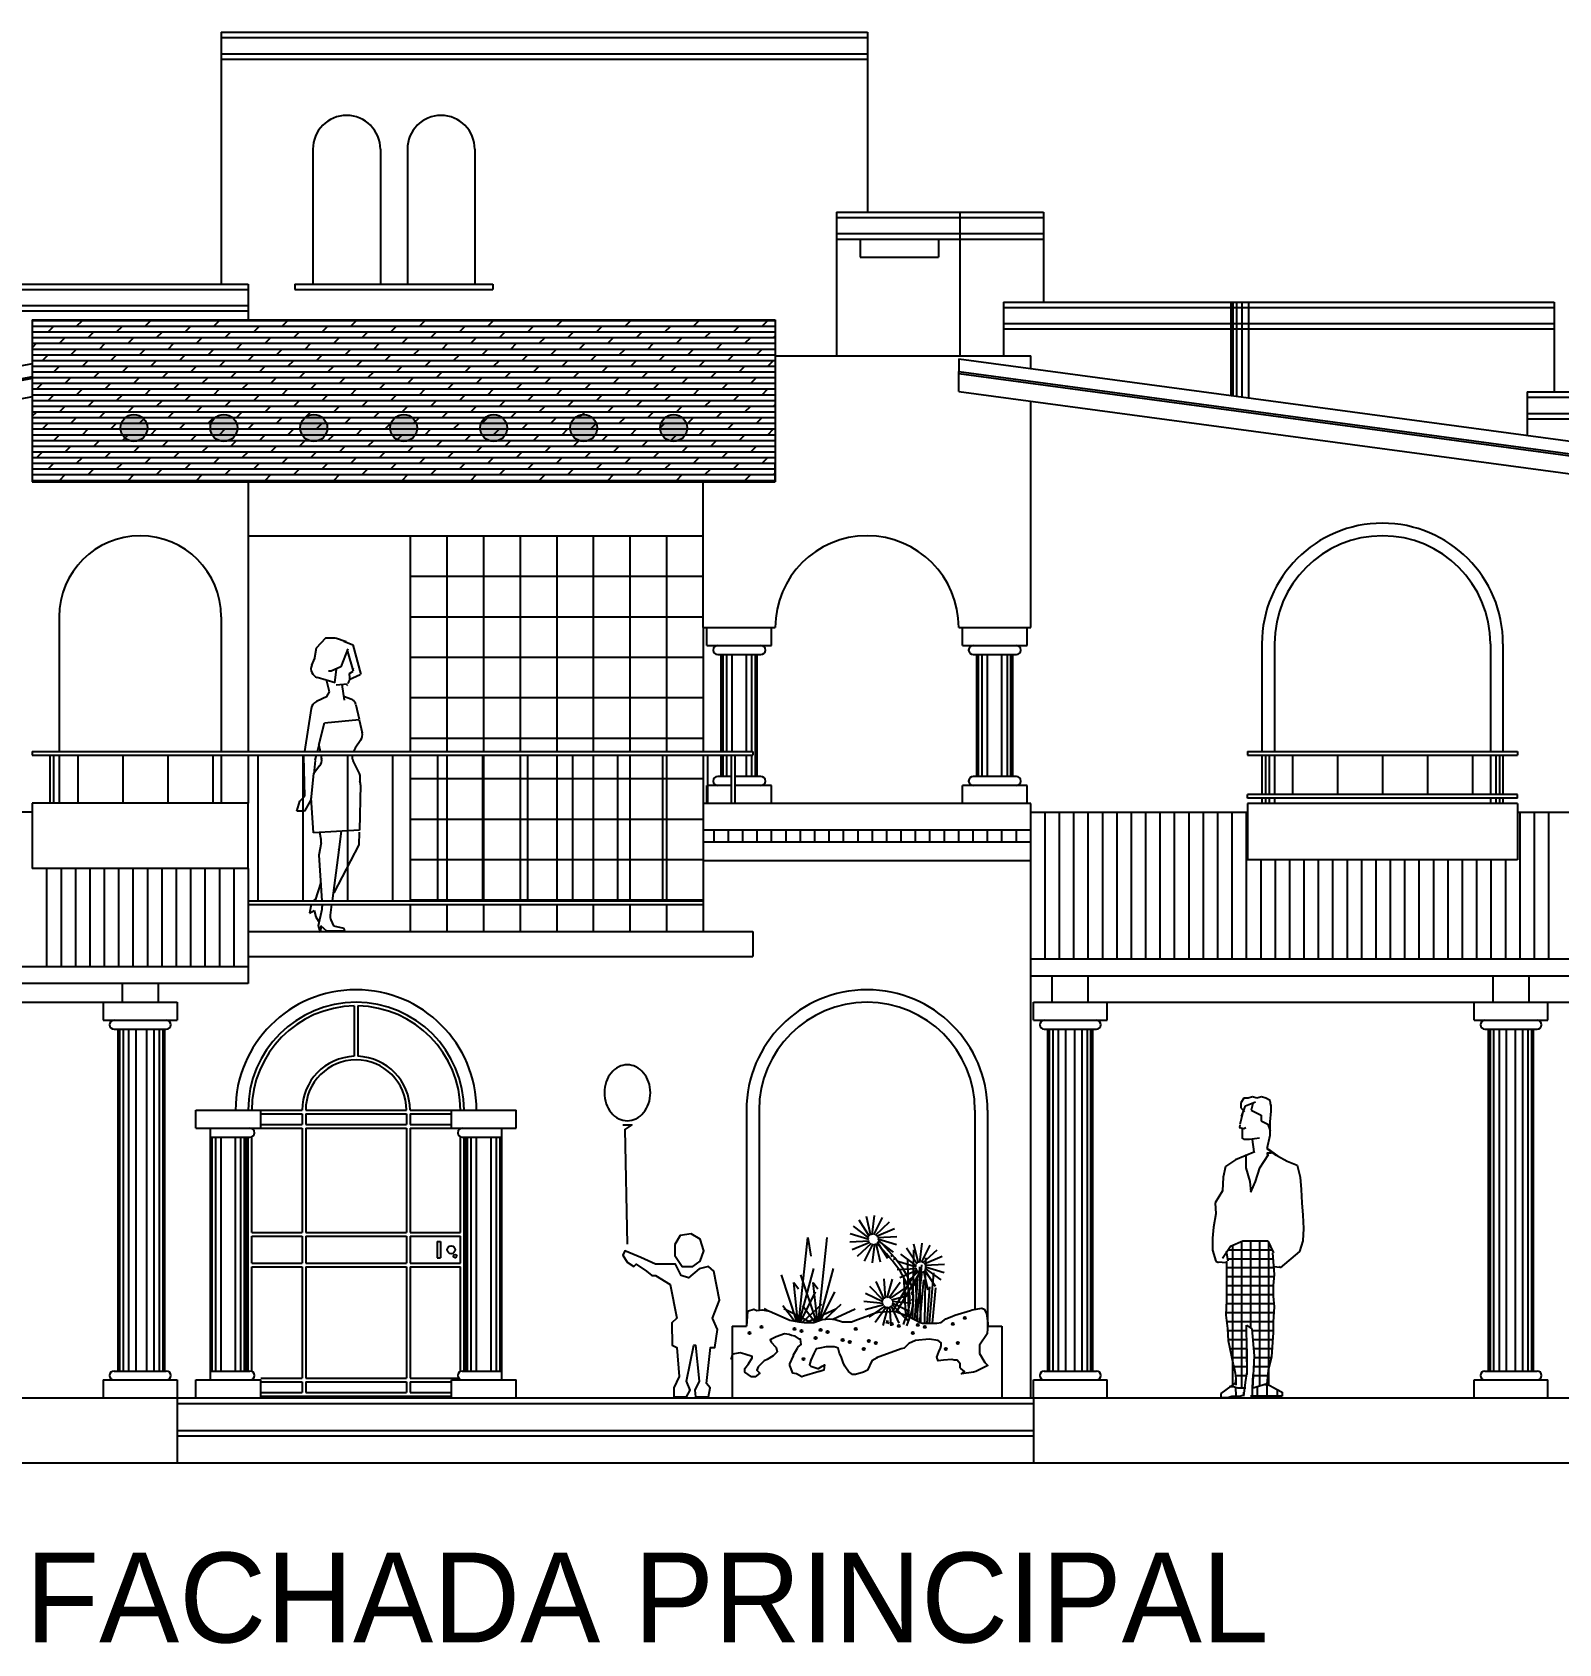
# Model space of a CAD drawing. Header units: millimetres. Extents: x 198 to 473, y 145 to 337.
# Drawn here: x 205.52 to 214.01, y 145.36 to 154.32 of the extents above; entities that cross this region are included whole.
import ezdxf

# ---------------------------------------------------------------- set-up
doc = ezdxf.new("R2010")
doc.units = ezdxf.units.MM
doc.header["$LTSCALE"] = 0.15
doc.linetypes.add('0', pattern=[0])

# ---------------------------------------------------------------- blocks, each defined once
blk = doc.blocks.new('*X1')
for p, q in [((2.35, 2.23), (2.35, 3.0475)), ((2.4, 2.5628), (2.4, 3.0495)), ((2.45, 2.2413), (2.45, 3.0495)), ((2.2739, 3), (2.5174, 3)), ((2.3, 2.2368), (2.3, 3.0253)), ((2.5, 2.247), (2.5, 3.0373)), ((2.267, 2.9), (2.5257, 2.9)), ((2.2711, 2.95), (2.522, 2.95)), ((2.267, 2.85), (2.5277, 2.85)), ((2.267, 2.8), (2.5241, 2.8)), ((2.266, 2.7), (2.5272, 2.7)), ((2.267, 2.75), (2.5241, 2.75)), ((2.2632, 2.65), (2.5269, 2.65)), ((2.2669, 2.6), (2.5242, 2.6)), ((2.2723, 2.55), (2.3755, 2.55)), ((2.4063, 2.55), (2.5241, 2.55)), ((2.2756, 2.5), (2.3762, 2.5)), ((2.2848, 2.45), (2.377, 2.45)), ((2.4104, 2.5), (2.5215, 2.5)), ((2.4145, 2.45), (2.5182, 2.45)), ((2.2948, 2.4), (2.3777, 2.4)), ((2.3049, 2.35), (2.3784, 2.35)), ((2.4151, 2.35), (2.5021, 2.35)), ((2.4173, 2.4), (2.5142, 2.4)), ((2.3142, 2.3), (2.3766, 2.3)), ((2.408, 2.25), (2.4106, 2.25)), ((2.4129, 2.3), (2.4936, 2.3)), ((2.4775, 2.25), (2.4946, 2.25))]:
    blk.add_line(p, q)

msp = doc.modelspace()

# ---------------------------------------------------------------- hatches: boundary and pattern name
h = msp.add_hatch()
h.set_pattern_fill('DOLMIT', color=252, scale=0.005, style=0)
h.set_pattern_definition([(0, (0, -4.82249), (0, 0.03175), []), (45, (0, -4.82249), (-0.063499957, 0.063499957), [0.0449013, -0.0898025])])
h.paths.add_polyline_path([(205.52488, 152.72372), (205.52488, 151.82372), (209.65488, 151.82372), (209.65488, 152.72372)])
h = msp.add_hatch(color=22)
edge = h.paths.add_edge_path()
edge.add_arc((206.08988, 152.12372), 0.075, 0, 360)
edge = h.paths.add_edge_path()
edge.add_arc((206.58988, 152.12372), 0.075, 0, 360)
edge = h.paths.add_edge_path()
edge.add_arc((207.08988, 152.12372), 0.075, 0, 360)
edge = h.paths.add_edge_path()
edge.add_arc((207.58988, 152.12372), 0.075, 0, 360)
edge = h.paths.add_edge_path()
edge.add_arc((208.08988, 152.12372), 0.075, 0, 360)
edge = h.paths.add_edge_path()
edge.add_arc((208.58988, 152.12372), 0.075, 0, 360)
edge = h.paths.add_edge_path()
edge.add_arc((209.08988, 152.12372), 0.075, 0, 360)

# ---------------------------------------------------------------- linework, layer by layer
for p, q in [((206.57488, 154.32372), (206.57488, 152.92372)), ((206.57488, 154.32372), (210.16752, 154.32372)), ((210.16752, 154.32372), (210.16752, 153.32372)), ((206.57488, 154.29372), (210.16752, 154.29372)), ((206.57488, 154.20372), (210.16752, 154.20372)), ((206.57488, 154.17372), (210.16752, 154.17372)), ((207.08488, 153.67372), (207.08488, 152.92372)), ((207.45988, 153.67372), (207.45988, 152.92372)), ((207.60988, 153.67372), (207.60988, 152.92372)), ((207.98488, 153.67372), (207.98488, 152.92372)), ((209.99552, 153.32372), (209.99552, 152.52372)), ((209.99552, 153.32372), (211.14573, 153.32372)), ((210.6799, 153.32372), (210.6799, 152.52372)), ((211.14573, 153.32372), (211.14573, 152.82372)), ((209.99552, 153.29372), (211.14573, 153.29372)), ((209.99552, 153.20372), (211.14573, 153.20372)), ((209.99552, 153.17372), (211.14573, 153.17372)), ((210.1267, 153.17372), (210.1267, 153.07372)), ((210.1267, 153.17372), (210.56233, 153.17372)), ((210.56233, 153.17372), (210.56233, 153.07372)), ((210.1267, 153.07372), (210.56233, 153.07372)), ((202.07488, 152.92372), (206.72488, 152.92372)), ((202.07488, 152.89372), (206.72488, 152.89372)), ((206.72488, 152.92372), (206.72488, 152.72372)), ((206.98488, 152.92372), (208.08488, 152.92372)), ((206.98488, 152.92372), (206.98488, 152.89372)), ((206.98488, 152.89372), (208.08488, 152.89372)), ((208.08488, 152.92372), (208.08488, 152.89372)), ((202.07488, 152.80372), (206.72488, 152.80372)), ((210.92318, 152.82372), (210.92318, 152.52372)), ((210.92318, 152.82372), (213.98488, 152.82372)), ((210.92318, 152.79372), (213.98488, 152.79372)), ((212.18798, 152.82372), (212.18798, 152.30359)), ((212.19798, 152.82372), (212.19798, 152.30224)), ((212.21798, 152.82372), (212.21798, 152.29955)), ((212.24798, 152.82372), (212.24798, 152.29552)), ((212.28481, 152.82372), (212.28481, 152.29056)), ((213.98488, 152.82372), (213.98488, 152.32372)), ((202.07488, 152.77372), (206.72488, 152.77372)), ((205.52488, 152.72372), (209.65488, 152.72372)), ((205.52488, 152.72372), (205.52488, 151.82372)), ((209.65488, 152.72372), (209.65488, 151.82372)), ((210.92318, 152.70372), (213.98488, 152.70372)), ((210.92318, 152.67372), (213.98488, 152.67372)), ((209.65488, 152.52372), (211.07488, 152.52372)), ((211.07488, 152.45333), (211.07488, 152.52372)), ((210.67488, 152.32552), (210.67488, 152.43651)), ((210.67488, 152.42642), (215.94822, 151.71701)), ((205.52488, 152.39792), (202.05595, 151.72921)), ((205.52488, 152.29608), (202.07488, 151.63102)), ((210.67488, 152.32552), (215.93488, 151.6179)), ((211.07488, 151.01372), (211.07488, 152.27171)), ((213.83488, 152.32372), (213.83488, 152.08203)), ((213.83488, 152.32372), (215.93488, 152.32372)), ((213.83488, 152.29372), (215.93488, 152.29372)), ((213.83488, 152.20372), (215.93488, 152.20372)), ((213.83488, 152.17372), (215.93488, 152.17372)), ((209.65488, 151.82372), (209.65488, 151.92372)), ((205.52488, 151.82372), (209.65488, 151.82372)), ((206.72488, 151.82372), (206.72488, 150.32372)), ((209.25488, 151.01372), (209.25488, 151.82372)), ((206.72488, 151.52372), (209.25488, 151.52372)), ((207.62488, 151.52372), (207.62488, 150.32372)), ((207.82863, 151.52372), (207.82863, 150.32372)), ((208.03238, 151.52372), (208.03238, 150.32372)), ((208.23613, 151.52372), (208.23613, 150.32372)), ((208.43988, 151.52372), (208.43988, 150.32372)), ((208.64363, 151.52372), (208.64363, 150.32372)), ((208.84738, 151.52372), (208.84738, 150.32372)), ((209.05113, 151.52372), (209.05113, 150.32372)), ((207.62488, 151.29872), (209.25488, 151.29872)), ((205.67488, 151.07372), (205.67488, 150.32372)), ((206.57488, 151.07372), (206.57488, 150.32372)), ((207.62488, 151.07372), (209.25488, 151.07372)), ((209.25488, 151.01372), (209.65488, 151.01372)), ((209.25488, 151.01372), (209.25488, 150.32372)), ((210.67488, 151.01372), (211.07488, 151.01372)), ((207.62488, 150.84872), (209.25488, 150.84872)), ((207.62488, 150.62372), (209.25488, 150.62372)), ((207.62488, 150.39872), (209.25488, 150.39872)), ((205.52488, 150.32372), (205.52488, 150.30372)), ((205.52488, 150.32372), (209.52988, 150.32372)), ((205.52488, 150.30372), (209.52988, 150.30372)), ((205.62488, 150.03714), (205.62488, 150.30372)), ((205.64488, 150.03714), (205.64488, 150.30372)), ((205.67488, 150.30372), (205.67488, 150.03714)), ((205.77988, 150.03714), (205.77988, 150.30372)), ((206.02988, 150.03714), (206.02988, 150.30372)), ((206.27988, 150.03714), (206.27988, 150.30372)), ((206.52988, 150.03714), (206.52988, 150.30372)), ((206.57488, 150.30372), (206.57488, 150.03714)), ((206.72488, 150.30372), (206.72488, 150.03714)), ((206.77988, 149.49372), (206.77988, 150.30372)), ((207.02988, 149.49372), (207.02988, 150.30372)), ((207.27988, 149.49372), (207.27988, 150.30372)), ((207.52988, 149.49372), (207.52988, 150.30372)), ((207.62488, 150.30372), (207.62488, 149.49372)), ((207.77988, 149.49372), (207.77988, 150.30372)), ((207.82863, 150.30372), (207.82863, 149.49372)), ((208.02988, 149.49372), (208.02988, 150.30372)), ((208.03238, 150.30372), (208.03238, 149.49372)), ((208.23613, 150.30372), (208.23613, 149.49372)), ((208.27988, 149.49372), (208.27988, 150.30372)), ((208.43988, 150.30372), (208.43988, 149.49372)), ((208.52988, 149.49372), (208.52988, 150.30372)), ((208.64363, 150.30372), (208.64363, 149.49372)), ((208.77988, 149.49372), (208.77988, 150.30372)), ((208.84738, 150.30372), (208.84738, 149.49372)), ((209.02988, 149.49372), (209.02988, 150.30372)), ((209.05113, 150.30372), (209.05113, 149.49372)), ((209.25488, 150.30372), (209.25488, 150.03496)), ((209.27988, 150.03496), (209.27988, 150.30372)), ((209.40988, 150.30372), (209.40988, 150.03496)), ((209.42988, 150.30372), (209.42988, 150.03496)), ((209.52988, 150.32372), (209.52988, 150.30372)), ((212.27988, 150.32372), (212.27988, 150.30372)), ((212.27988, 150.32372), (213.77988, 150.32372)), ((212.27988, 150.30372), (213.77988, 150.30372)), ((212.37988, 150.30372), (212.37988, 150.08496)), ((212.39988, 150.30372), (212.39988, 150.08496)), ((212.52988, 150.30372), (212.52988, 150.08496)), ((212.77988, 150.30372), (212.77988, 150.08496)), ((213.02988, 150.30372), (213.02988, 150.08496)), ((213.27988, 150.30372), (213.27988, 150.08496)), ((213.52988, 150.30372), (213.52988, 150.08496)), ((213.65988, 150.30372), (213.65988, 150.08496)), ((213.67988, 150.30372), (213.67988, 150.08496)), ((213.77988, 150.32372), (213.77988, 150.30372)), ((207.62488, 150.17372), (209.25488, 150.17372)), ((205.52488, 150.03714), (205.52488, 149.67341)), ((206.72488, 150.03714), (205.52488, 150.03714)), ((206.72488, 149.67341), (206.72488, 150.03714)), ((211.07488, 150.03496), (209.25488, 150.03496)), ((209.25488, 150.03496), (209.25488, 149.8866)), ((211.07488, 149.8866), (211.07488, 150.03496)), ((213.77988, 150.08496), (212.27988, 150.08496)), ((212.27988, 150.06496), (212.27988, 150.08496)), ((213.77988, 150.06496), (212.27988, 150.06496)), ((212.27988, 150.03496), (212.27988, 149.72266)), ((213.77988, 150.03496), (212.27988, 150.03496)), ((212.37988, 150.06496), (212.37988, 150.03496)), ((212.39988, 150.06496), (212.39988, 150.03496)), ((213.65988, 150.06496), (213.65988, 150.03496)), ((213.67988, 150.06496), (213.67988, 150.03496)), ((213.77988, 150.06496), (213.77988, 150.08496)), ((213.77988, 150.03496), (213.77988, 149.72266)), ((207.62488, 149.94872), (209.25488, 149.94872)), ((207.62488, 149.72372), (209.25488, 149.72372)), ((209.25488, 149.71579), (209.25488, 149.32372)), ((206.72488, 149.49372), (209.25488, 149.49372)), ((206.72488, 149.47372), (209.25488, 149.47372)), ((207.62488, 149.49872), (209.25488, 149.49872)), ((207.62488, 149.47372), (207.62488, 149.32372)), ((207.82863, 149.47372), (207.82863, 149.32372)), ((208.03238, 149.47372), (208.03238, 149.32372)), ((208.23613, 149.47372), (208.23613, 149.32372)), ((208.43988, 149.47372), (208.43988, 149.32372)), ((208.64363, 149.47372), (208.64363, 149.32372)), ((208.84738, 149.47372), (208.84738, 149.32372)), ((209.05113, 149.47372), (209.05113, 149.32372)), ((206.72488, 149.32372), (209.52988, 149.32372)), ((209.52988, 149.32372), (209.52988, 149.18372)), ((211.07488, 146.72972), (211.07488, 149.32372)), ((206.72488, 149.18372), (209.52988, 149.18372)), ((207.31488, 148.90964), (207.31488, 148.62956)), ((207.33488, 148.90964), (207.33488, 148.62956)), ((206.43488, 148.32972), (206.79488, 148.32972)), ((206.43488, 148.22972), (206.43488, 148.32972)), ((206.72488, 148.32972), (207.02488, 148.32972)), ((206.79488, 148.22972), (206.79488, 148.32972)), ((206.79488, 148.30972), (207.02488, 148.30972)), ((207.02488, 148.30972), (207.02488, 148.24972)), ((207.04488, 148.32972), (207.60488, 148.32972)), ((207.04488, 148.30972), (207.04488, 148.24972)), ((207.04488, 148.30972), (207.60488, 148.30972)), ((207.60488, 148.30972), (207.60488, 148.24972)), ((207.62488, 148.32972), (207.92488, 148.32972)), ((207.62488, 148.30972), (207.62488, 148.24972)), ((207.62488, 148.30972), (207.85488, 148.30972)), ((207.85488, 148.32972), (208.21488, 148.32972)), ((207.85488, 148.22972), (207.85488, 148.32972)), ((208.21488, 148.22972), (208.21488, 148.32972)), ((206.43488, 148.22972), (206.79488, 148.22972)), ((206.51488, 146.82972), (206.51488, 148.22972)), ((206.79488, 148.24972), (207.02488, 148.24972)), ((206.79488, 148.22972), (207.02488, 148.22972)), ((207.02488, 148.22972), (207.02488, 147.64972)), ((207.04488, 148.24972), (207.60488, 148.24972)), ((207.04488, 148.22972), (207.04488, 147.64972)), ((207.04488, 148.22972), (207.60488, 148.22972)), ((207.60488, 148.22972), (207.60488, 147.64972)), ((207.62488, 148.24972), (207.85488, 148.24972)), ((207.62488, 148.22972), (207.62488, 147.64972)), ((207.62488, 148.22972), (207.85488, 148.22972)), ((207.85488, 148.22972), (208.21488, 148.22972)), ((208.13488, 146.82972), (208.13488, 148.22972)), ((206.51488, 148.17972), (206.73488, 148.17972)), ((206.52488, 146.87972), (206.52488, 148.17972)), ((206.54488, 146.87972), (206.54488, 148.17972)), ((206.57488, 146.87972), (206.57488, 148.17972)), ((206.65488, 146.87972), (206.65488, 148.17972)), ((206.68488, 146.87972), (206.68488, 148.17972)), ((206.70488, 146.87972), (206.70488, 148.17972)), ((206.71488, 146.87972), (206.71488, 148.17972)), ((206.72488, 146.87972), (206.72488, 148.17972)), ((206.74488, 147.64972), (206.74488, 148.18181)), ((207.90488, 147.64972), (207.90488, 148.18181)), ((207.91488, 148.17972), (208.13488, 148.17972)), ((207.92488, 146.87972), (207.92488, 148.17972)), ((207.93488, 146.87972), (207.93488, 148.17972)), ((207.94488, 146.87972), (207.94488, 148.17972)), ((207.96488, 146.87972), (207.96488, 148.17972)), ((207.99488, 146.87972), (207.99488, 148.17972)), ((208.07488, 146.87972), (208.07488, 148.17972)), ((208.10488, 146.87972), (208.10488, 148.17972)), ((208.12488, 146.87972), (208.12488, 148.17972)), ((206.74488, 147.64972), (207.02488, 147.64972)), ((206.74488, 147.62972), (207.02488, 147.62972)), ((206.74488, 147.47972), (206.74488, 147.62972)), ((207.02488, 147.62972), (207.02488, 147.47972)), ((207.04488, 147.64972), (207.60488, 147.64972)), ((207.04488, 147.62972), (207.04488, 147.47972)), ((207.04488, 147.62972), (207.60488, 147.62972)), ((207.60488, 147.62972), (207.60488, 147.47972)), ((207.62488, 147.64972), (207.90488, 147.64972)), ((207.62488, 147.62972), (207.90488, 147.62972)), ((207.62488, 147.62972), (207.62488, 147.47972)), ((207.77488, 147.59972), (207.77488, 147.50972)), ((207.77488, 147.59972), (207.79488, 147.59972)), ((207.79488, 147.59972), (207.79488, 147.50972)), ((207.90488, 147.47972), (207.90488, 147.62972)), ((207.77488, 147.50972), (207.79488, 147.50972)), ((206.74488, 147.47972), (207.02488, 147.47972)), ((206.74488, 146.87763), (206.74488, 147.45972)), ((206.74488, 147.45972), (207.02488, 147.45972)), ((207.02488, 147.45972), (207.02488, 146.83972)), ((207.04488, 147.47972), (207.60488, 147.47972)), ((207.04488, 147.45972), (207.60488, 147.45972)), ((207.04488, 147.45972), (207.04488, 146.83972)), ((207.60488, 147.45972), (207.60488, 146.83972)), ((207.62488, 147.47972), (207.90488, 147.47972)), ((207.62488, 147.45972), (207.62488, 146.83972)), ((207.62488, 147.45972), (207.90488, 147.45972)), ((207.90488, 146.87763), (207.90488, 147.45972)), ((209.41488, 147.12972), (209.49488, 147.12972)), ((209.41488, 147.12972), (209.41488, 146.72972)), ((210.83568, 147.12972), (210.91488, 147.12972)), ((210.91488, 147.12972), (210.91488, 146.72972)), ((206.51488, 146.87972), (206.73488, 146.87972)), ((207.91488, 146.87972), (208.13488, 146.87972)), ((206.43488, 146.82972), (206.79488, 146.82972)), ((206.43488, 146.72972), (206.43488, 146.82972)), ((206.79488, 146.83972), (207.02488, 146.83972)), ((206.79488, 146.72972), (206.79488, 146.82972)), ((206.79488, 146.81972), (207.02488, 146.81972)), ((207.02488, 146.81972), (207.02488, 146.75972)), ((207.04488, 146.83972), (207.60488, 146.83972)), ((207.04488, 146.81972), (207.04488, 146.75972)), ((207.04488, 146.81972), (207.60488, 146.81972)), ((207.60488, 146.81972), (207.60488, 146.75972)), ((207.62488, 146.83972), (207.89488, 146.83972)), ((207.62488, 146.81972), (207.62488, 146.75972)), ((207.62488, 146.81972), (207.85488, 146.81972)), ((207.85488, 146.82972), (208.21488, 146.82972)), ((207.85488, 146.72972), (207.85488, 146.82972)), ((208.21488, 146.72972), (208.21488, 146.82972)), ((201.41988, 146.72972), (216.58988, 146.72972)), ((206.32988, 146.72972), (206.32988, 146.36972)), ((206.32988, 146.69972), (211.08988, 146.69972)), ((206.79488, 146.75972), (207.02488, 146.75972)), ((206.79488, 146.73972), (207.85488, 146.73972)), ((207.04488, 146.75972), (207.60488, 146.75972)), ((207.62488, 146.75972), (207.85488, 146.75972)), ((211.08988, 146.72972), (211.08988, 146.36972)), ((206.32988, 146.54972), (211.08988, 146.54972)), ((206.32988, 146.51972), (211.08988, 146.51972)), ((198.30173, 146.36972), (219.23098, 146.36972))]:
    msp.add_line(p, q)
at = {"color": 22}
for p, q in [((205.52488, 152.47939), (201.99171, 151.7983)), ((210.67488, 152.50715), (216.00844, 151.78963)), ((210.67488, 152.50715), (210.67488, 152.43651)), ((210.67488, 152.43651), (215.9991, 151.72025)), ((205.52488, 152.4081), (202.00496, 151.72957)), ((205.52488, 149.98714), (204.94988, 149.98714)), ((212.27988, 149.98496), (211.07488, 149.98496)), ((211.15488, 149.16983), (211.15488, 149.98496)), ((211.23488, 149.16983), (211.23488, 149.98496)), ((211.31488, 149.16983), (211.31488, 149.98496)), ((211.39488, 149.16983), (211.39488, 149.98496)), ((211.47488, 149.16983), (211.47488, 149.98496)), ((211.55488, 149.16983), (211.55488, 149.98496)), ((211.63488, 149.16983), (211.63488, 149.98496)), ((211.71488, 149.16983), (211.71488, 149.98496)), ((211.79488, 149.16983), (211.79488, 149.98496)), ((211.87488, 149.16983), (211.87488, 149.98496)), ((211.95488, 149.16983), (211.95488, 149.98496)), ((212.03488, 149.16983), (212.03488, 149.98496)), ((212.11488, 149.16983), (212.11488, 149.98496)), ((212.19488, 149.16983), (212.19488, 149.98496)), ((212.27488, 149.16983), (212.27488, 149.98496)), ((215.13488, 149.98496), (213.77988, 149.98496)), ((213.79488, 149.16983), (213.79488, 149.98496)), ((213.87488, 149.16983), (213.87488, 149.98496)), ((213.95488, 149.16983), (213.95488, 149.98496)), ((211.07488, 149.8866), (209.25488, 149.8866)), ((209.25488, 149.8866), (209.25488, 149.71579)), ((209.31488, 149.82103), (209.31488, 149.8866)), ((209.39488, 149.82103), (209.39488, 149.8866)), ((209.47488, 149.82103), (209.47488, 149.8866)), ((209.55488, 149.82103), (209.55488, 149.8866)), ((209.63488, 149.82103), (209.63488, 149.8866)), ((209.71488, 149.82103), (209.71488, 149.8866)), ((209.79488, 149.82103), (209.79488, 149.8866)), ((209.87488, 149.82103), (209.87488, 149.8866)), ((209.95488, 149.82103), (209.95488, 149.8866)), ((210.03488, 149.82103), (210.03488, 149.8866)), ((210.11488, 149.82103), (210.11488, 149.8866)), ((210.19488, 149.82103), (210.19488, 149.8866)), ((210.27488, 149.82103), (210.27488, 149.8866)), ((210.35488, 149.82103), (210.35488, 149.8866)), ((210.43488, 149.82103), (210.43488, 149.8866)), ((210.51488, 149.82103), (210.51488, 149.8866)), ((210.59488, 149.82103), (210.59488, 149.8866)), ((210.67488, 149.82103), (210.67488, 149.8866)), ((210.75488, 149.82103), (210.75488, 149.8866)), ((210.83488, 149.82103), (210.83488, 149.8866)), ((210.91488, 149.82103), (210.91488, 149.8866)), ((210.99488, 149.82103), (210.99488, 149.8866)), ((211.07488, 149.0748), (211.07488, 149.8866)), ((211.07488, 149.82103), (209.25488, 149.82103)), ((206.72488, 149.67341), (205.52488, 149.67341)), ((205.60488, 149.67341), (205.60488, 149.12772)), ((205.68488, 149.67341), (205.68488, 149.12772)), ((205.76488, 149.67341), (205.76488, 149.12772)), ((205.84488, 149.67341), (205.84488, 149.12772)), ((205.92488, 149.67341), (205.92488, 149.12772)), ((206.00488, 149.67341), (206.00488, 149.12772)), ((206.08488, 149.67341), (206.08488, 149.12772)), ((206.16488, 149.67341), (206.16488, 149.12772)), ((206.24488, 149.67341), (206.24488, 149.12772)), ((206.32488, 149.67341), (206.32488, 149.12772)), ((206.40488, 149.67341), (206.40488, 149.12772)), ((206.48488, 149.67341), (206.48488, 149.12772)), ((206.56488, 149.67341), (206.56488, 149.12772)), ((206.64488, 149.67341), (206.64488, 149.12772)), ((206.72488, 149.67341), (206.72488, 149.03462)), ((211.07488, 149.71579), (209.25488, 149.71579)), ((213.77988, 149.72266), (212.27988, 149.72266)), ((212.35488, 149.16983), (212.35488, 149.72266)), ((212.43488, 149.16983), (212.43488, 149.72266)), ((212.51488, 149.16983), (212.51488, 149.72266)), ((212.59488, 149.16983), (212.59488, 149.72266)), ((212.67488, 149.16983), (212.67488, 149.72266)), ((212.75488, 149.16983), (212.75488, 149.72266)), ((212.83488, 149.16983), (212.83488, 149.72266)), ((212.91488, 149.16983), (212.91488, 149.72266)), ((212.99488, 149.16983), (212.99488, 149.72266)), ((213.07488, 149.16983), (213.07488, 149.72266)), ((213.15488, 149.16983), (213.15488, 149.72266)), ((213.23488, 149.16983), (213.23488, 149.72266)), ((213.31488, 149.16983), (213.31488, 149.72266)), ((213.39488, 149.16983), (213.39488, 149.72266)), ((213.47488, 149.16983), (213.47488, 149.72266)), ((213.55488, 149.16983), (213.55488, 149.72266)), ((213.63488, 149.16983), (213.63488, 149.72266)), ((213.71488, 149.16983), (213.71488, 149.72266)), ((206.72488, 149.12772), (201.19988, 149.12772)), ((216.80988, 149.16983), (211.07488, 149.16983)), ((206.72488, 149.03462), (201.22898, 149.03462)), ((206.02488, 149.03462), (206.02488, 148.92972)), ((206.22488, 149.03462), (206.22488, 148.92972)), ((216.77276, 149.0748), (211.07488, 149.0748)), ((211.19488, 148.92972), (211.19488, 149.0748)), ((211.39488, 148.92972), (211.39488, 149.0748)), ((213.64488, 148.92972), (213.64488, 149.0748)), ((213.84488, 148.92972), (213.84488, 149.0748)), ((204.17988, 148.92972), (205.91988, 148.92972)), ((211.49988, 148.92972), (213.53988, 148.92972)), ((213.94988, 148.92972), (215.97988, 148.92972))]:
    msp.add_line(p, q, dxfattribs=at)
at = {"color": 251}
for p, q in [((209.27488, 150.91372), (209.27488, 151.01372)), ((209.63488, 150.91372), (209.63488, 151.01372)), ((210.69488, 150.91372), (210.69488, 151.01372)), ((211.05488, 150.91372), (211.05488, 151.01372)), ((209.27488, 150.91372), (209.63488, 150.91372)), ((210.69488, 150.91372), (211.05488, 150.91372)), ((209.33488, 150.86372), (209.57488, 150.86372)), ((209.35488, 150.32372), (209.35488, 150.86372)), ((209.36488, 150.32372), (209.36488, 150.86372)), ((209.38488, 150.32372), (209.38488, 150.86372)), ((209.41488, 150.32372), (209.41488, 150.86372)), ((209.49488, 150.32372), (209.49488, 150.86372)), ((209.52488, 150.32372), (209.52488, 150.86372)), ((209.54488, 150.18496), (209.54488, 150.86372)), ((209.55488, 150.18496), (209.55488, 150.86372)), ((210.75488, 150.86372), (210.99488, 150.86372)), ((210.77488, 150.18496), (210.77488, 150.86372)), ((210.78488, 150.18496), (210.78488, 150.86372)), ((210.80488, 150.18496), (210.80488, 150.86372)), ((210.83488, 150.18496), (210.83488, 150.86372)), ((210.91488, 150.18496), (210.91488, 150.86372)), ((210.94488, 150.18496), (210.94488, 150.86372)), ((210.96488, 150.18496), (210.96488, 150.86372)), ((210.97488, 150.18496), (210.97488, 150.86372)), ((209.35488, 150.18496), (209.35488, 150.30372)), ((209.36488, 150.18496), (209.36488, 150.30372)), ((209.38488, 150.18496), (209.38488, 150.30372)), ((209.49488, 150.18496), (209.49488, 150.30372)), ((209.52488, 150.18496), (209.52488, 150.30372)), ((209.40988, 150.18496), (209.33488, 150.18496)), ((209.57488, 150.18496), (209.42988, 150.18496)), ((210.99488, 150.18496), (210.75488, 150.18496)), ((209.27488, 150.03496), (209.27488, 150.13496)), ((209.40988, 150.13496), (209.27488, 150.13496)), ((209.63488, 150.13496), (209.42988, 150.13496)), ((209.63488, 150.03496), (209.63488, 150.13496)), ((211.05488, 150.13496), (210.69488, 150.13496)), ((210.69488, 150.03496), (210.69488, 150.13496)), ((211.05488, 150.03496), (211.05488, 150.13496)), ((205.91988, 148.92972), (205.91988, 148.82972)), ((205.91988, 148.92972), (206.32988, 148.92972)), ((206.32988, 148.92972), (206.32988, 148.82972)), ((211.08988, 148.92972), (211.49988, 148.92972)), ((211.08988, 148.82972), (211.08988, 148.92972)), ((211.49988, 148.82972), (211.49988, 148.92972)), ((213.53988, 148.92972), (213.94988, 148.92972)), ((213.53988, 148.82972), (213.53988, 148.92972)), ((213.94988, 148.82972), (213.94988, 148.92972)), ((205.91988, 148.82972), (206.32988, 148.82972)), ((205.97988, 148.77972), (206.26988, 148.77972)), ((205.99988, 148.77972), (205.99988, 146.87972)), ((206.00988, 148.77972), (206.00988, 146.87972)), ((206.02988, 148.77972), (206.02988, 146.87972)), ((206.05988, 148.77972), (206.05988, 146.87972)), ((206.09988, 148.77972), (206.09988, 146.87972)), ((206.15988, 148.77972), (206.15988, 146.87972)), ((206.19988, 148.77972), (206.19988, 146.87972)), ((206.22988, 148.77972), (206.22988, 146.87972)), ((206.24988, 148.77972), (206.24988, 146.87972)), ((206.25988, 148.77972), (206.25988, 146.87972)), ((211.08988, 148.82972), (211.49988, 148.82972)), ((211.14988, 148.77972), (211.43988, 148.77972)), ((211.16988, 146.87972), (211.16988, 148.77972)), ((211.17988, 146.87972), (211.17988, 148.77972)), ((211.19988, 146.87972), (211.19988, 148.77972)), ((211.22988, 146.87972), (211.22988, 148.77972)), ((211.26988, 146.87972), (211.26988, 148.77972)), ((211.31988, 146.87972), (211.31988, 148.77972)), ((211.35988, 146.87972), (211.35988, 148.77972)), ((211.38988, 146.87972), (211.38988, 148.77972)), ((211.40988, 146.87972), (211.40988, 148.77972)), ((211.41988, 146.87972), (211.41988, 148.77972)), ((213.53988, 148.82972), (213.94988, 148.82972)), ((213.59988, 148.77972), (213.88988, 148.77972)), ((213.61988, 146.87972), (213.61988, 148.77972)), ((213.62988, 146.87972), (213.62988, 148.77972)), ((213.64988, 146.87972), (213.64988, 148.77972)), ((213.67988, 146.87972), (213.67988, 148.77972)), ((213.71988, 146.87972), (213.71988, 148.77972)), ((213.76988, 146.87972), (213.76988, 148.77972)), ((213.80988, 146.87972), (213.80988, 148.77972)), ((213.83988, 146.87972), (213.83988, 148.77972)), ((213.85988, 146.87972), (213.85988, 148.77972)), ((213.86988, 146.87972), (213.86988, 148.77972)), ((205.97988, 146.87972), (206.26988, 146.87972)), ((211.14988, 146.87972), (211.43988, 146.87972)), ((213.59988, 146.87972), (213.88988, 146.87972)), ((205.91988, 146.82972), (206.32988, 146.82972)), ((205.91988, 146.82972), (205.91988, 146.72972)), ((206.32988, 146.82972), (206.32988, 146.72972)), ((211.08988, 146.82972), (211.49988, 146.82972)), ((211.08988, 146.72972), (211.08988, 146.82972)), ((211.49988, 146.72972), (211.49988, 146.82972)), ((213.53988, 146.72972), (213.53988, 146.82972)), ((213.53988, 146.82972), (213.94988, 146.82972)), ((213.94988, 146.72972), (213.94988, 146.82972))]:
    msp.add_line(p, q, dxfattribs=at)
at = {"color": 0, "linetype": 'ByBlock'}
for p, q in [((207.10238, 150.89937), (207.09259, 150.83421)), ((207.1555, 150.95457), (207.10238, 150.89937)), ((207.20943, 150.95499), (207.1556, 150.95499)), ((207.26909, 150.93334), (207.21073, 150.95457)), ((207.25749, 150.93798), (207.30758, 150.91836)), ((207.30758, 150.91836), (207.35087, 150.75256)), ((207.07819, 150.80389), (207.09522, 150.84303)), ((207.27899, 150.8953), (207.24029, 150.79449)), ((207.27782, 150.8813), (207.30893, 150.77092)), ((207.20781, 150.70582), (207.10931, 150.73615)), ((207.1767, 150.65681), (207.15978, 150.72332)), ((207.1859, 150.77042), (207.17122, 150.77042)), ((207.23973, 150.79486), (207.1859, 150.77042)), ((207.21477, 150.7817), (207.20548, 150.70654)), ((207.34852, 150.75021), (207.28735, 150.72239)), ((207.28813, 150.75739), (207.30796, 150.77092)), ((207.29027, 150.73335), (207.28813, 150.75739)), ((207.30826, 150.78687), (207.30826, 150.78594)), ((207.16386, 150.63013), (207.10418, 150.60151)), ((207.16212, 150.62951), (207.1767, 150.65681)), ((207.21365, 150.69485), (207.27646, 150.69975)), ((207.24573, 150.69742), (207.25896, 150.60921)), ((207.30193, 150.61411), (207.25429, 150.62951)), ((207.27451, 150.68878), (207.27779, 150.69305)), ((207.07546, 150.56383), (207.0373, 150.32372)), ((207.32393, 150.58324), (207.3415, 150.50505)), ((207.11839, 150.35888), (207.14898, 150.48327)), ((207.34259, 150.50022), (207.14862, 150.48184)), ((207.34245, 150.50083), (207.3587, 150.42852)), ((207.11867, 150.36005), (207.12573, 150.32372)), ((207.351, 150.38881), (207.31939, 150.34277)), ((207.04049, 150.07604), (207.03405, 150.29774)), ((207.09748, 150.27507), (207.08925, 150.20034)), ((207.09806, 150.27625), (207.10482, 150.30372)), ((207.10974, 150.32372), (207.11698, 150.35315)), ((207.12962, 150.30372), (207.13345, 150.28402)), ((207.34199, 150.20647), (207.30844, 150.27235)), ((207.31939, 150.34277), (207.31099, 150.32372)), ((207.08901, 150.2015), (207.07339, 150.0563)), ((207.12392, 150.24579), (207.0888, 150.19952)), ((207.34813, 150.15617), (207.34743, 150.18499)), ((207.34999, 150.13863), (207.34311, 149.88744)), ((206.99604, 149.99168), (207.01249, 150.04784)), ((207.01249, 150.04784), (207.04049, 150.07604)), ((207.07339, 150.0563), (207.03814, 149.99168)), ((207.08788, 149.87277), (207.07574, 150.06593)), ((207.03814, 149.99168), (206.99604, 149.99168)), ((207.3446, 149.88758), (207.08788, 149.87277)), ((207.12066, 149.87561), (207.12982, 149.83746)), ((207.24116, 149.8819), (207.22933, 149.77912)), ((207.3428, 149.87628), (207.34088, 149.80627)), ((207.13048, 149.81733), (207.1185, 149.74754)), ((207.1185, 149.74754), (207.13462, 149.49372)), ((207.22922, 149.77827), (207.19153, 149.49372)), ((207.34088, 149.80627), (207.20048, 149.53933)), ((207.12808, 149.59676), (207.09748, 149.49727)), ((207.07495, 149.47372), (207.06586, 149.42518)), ((207.09561, 149.50055), (207.08956, 149.49372)), ((207.13589, 149.47372), (207.13661, 149.46247)), ((207.18888, 149.47372), (207.18102, 149.4144)), ((207.06586, 149.42518), (207.09231, 149.43988)), ((207.09231, 149.43988), (207.10106, 149.40535)), ((207.10106, 149.40535), (207.11545, 149.38154)), ((207.11545, 149.35774), (207.13553, 149.4485)), ((207.18479, 149.38777), (207.19906, 149.35518)), ((207.1275, 149.31831), (207.11545, 149.35774)), ((207.12964, 149.35518), (207.1275, 149.31831)), ((207.1627, 149.32601), (207.12964, 149.35518)), ((207.25974, 149.32601), (207.1627, 149.32601)), ((207.19906, 149.35518), (207.2574, 149.34187)), ((207.2574, 149.34187), (207.25974, 149.32601)), ((212.25886, 148.39756), (212.2425, 148.37033)), ((212.2834, 148.39756), (212.25886, 148.39756)), ((212.30793, 148.40436), (212.2834, 148.39756)), ((212.33247, 148.39756), (212.30793, 148.40436)), ((212.357, 148.40436), (212.33247, 148.39756)), ((212.38154, 148.39756), (212.357, 148.40436)), ((212.40607, 148.38394), (212.38154, 148.39756)), ((212.25121, 148.30952), (212.23768, 148.24946)), ((212.2425, 148.37033), (212.2425, 148.3431)), ((212.2425, 148.3431), (212.26295, 148.32268)), ((212.2467, 148.2945), (212.26925, 148.35456)), ((212.26925, 148.35456), (212.32337, 148.37709)), ((212.31002, 148.36703), (212.30042, 148.3299)), ((212.30042, 148.3299), (212.35506, 148.30147)), ((212.35506, 148.30147), (212.35506, 148.26998)), ((212.40907, 148.32453), (212.40456, 148.26447)), ((212.41016, 148.35672), (212.40607, 148.38394)), ((212.40997, 148.36248), (212.40997, 148.32372)), ((212.23433, 148.2342), (212.25886, 148.22739)), ((212.23754, 148.24621), (212.23502, 148.23364)), ((212.25068, 148.22739), (212.25068, 148.17294)), ((212.25886, 148.22739), (212.27113, 148.2342)), ((212.35506, 148.26998), (212.39305, 148.25283)), ((212.39305, 148.25283), (212.40499, 148.21593)), ((212.40456, 148.26447), (212.40456, 148.1894)), ((212.25075, 148.17498), (212.26145, 148.1666)), ((212.2918, 148.16688), (212.26023, 148.16688)), ((212.34592, 148.17438), (212.2918, 148.16688)), ((212.30533, 148.16688), (212.31435, 148.09931)), ((212.40456, 148.1894), (212.38651, 148.11432)), ((212.21241, 148.05426), (212.15828, 148.01673)), ((212.32065, 148.09931), (212.21241, 148.05426)), ((212.27104, 148.08429), (212.27104, 148.00922)), ((212.34771, 148.00922), (212.39733, 148.08429)), ((212.38651, 148.11432), (212.44064, 148.07679)), ((212.38784, 148.09126), (212.39602, 148.07764)), ((212.41237, 148.09126), (212.38784, 148.09126)), ((212.39282, 148.11432), (212.44694, 148.07679)), ((212.44694, 148.07679), (212.50106, 148.04676)), ((212.50106, 148.04676), (212.55519, 148.02423)), ((212.14475, 147.95667), (212.14024, 147.88159)), ((212.15828, 148.01673), (212.14475, 147.95667)), ((212.27104, 148.00922), (212.29359, 147.93414)), ((212.32516, 147.93414), (212.34771, 148.00922)), ((212.55519, 148.02423), (212.57323, 147.95667)), ((212.57323, 147.95667), (212.57774, 147.8891)), ((212.14024, 147.88159), (212.09965, 147.81403)), ((212.29359, 147.93414), (212.2981, 147.87409)), ((212.2981, 147.87409), (212.32516, 147.93414)), ((212.57774, 147.8891), (212.58225, 147.81403)), ((212.09965, 147.81403), (212.10416, 147.75397)), ((212.58225, 147.81403), (212.58676, 147.74646)), ((212.09063, 147.67889), (212.08612, 147.61883)), ((212.10416, 147.75397), (212.09063, 147.67889)), ((212.58676, 147.74646), (212.59127, 147.67138)), ((212.08612, 147.61883), (212.08612, 147.55126)), ((212.18534, 147.57379), (212.253, 147.60382)), ((212.253, 147.60382), (212.39282, 147.60382)), ((212.39282, 147.60382), (212.42439, 147.53625)), ((212.58676, 147.60382), (212.56872, 147.54376)), ((212.59127, 147.67138), (212.58676, 147.60382)), ((212.08612, 147.55126), (212.10416, 147.4912)), ((212.14024, 147.50622), (212.18534, 147.57379)), ((212.17181, 147.4912), (212.16279, 147.54376)), ((212.41809, 147.53625), (212.42711, 147.41613)), ((212.56872, 147.54376), (212.46047, 147.45367)), ((212.10416, 147.4912), (212.11769, 147.4837)), ((212.11284, 147.48588), (212.16573, 147.4825)), ((212.16551, 147.27349), (212.16551, 147.4912)), ((212.46272, 147.45541), (212.42204, 147.45879)), ((212.42711, 147.41613), (212.4226, 147.35607)), ((212.46047, 147.45367), (212.45596, 147.46117)), ((212.4226, 147.35607), (212.4226, 147.29601)), ((212.161, 147.1909), (212.16551, 147.27349)), ((212.4226, 147.29601), (212.42711, 147.23595)), ((212.42711, 147.23595), (212.4226, 147.15337)), ((212.17002, 147.11583), (212.161, 147.1909)), ((212.4226, 147.15337), (212.4226, 147.09331)), ((212.17453, 147.04826), (212.17002, 147.11583)), ((212.20159, 146.91313), (212.17453, 147.04826)), ((212.27761, 146.85946), (212.27354, 147.13373)), ((212.27354, 147.13373), (212.30405, 147.11342)), ((212.30405, 147.11342), (212.31626, 146.96443)), ((212.4226, 147.09331), (212.41358, 146.95817)), ((212.27827, 146.87559), (212.27827, 147.00322)), ((212.31626, 146.96443), (212.30812, 146.78158)), ((212.41358, 146.95817), (212.39553, 146.8831)), ((212.20159, 146.91313), (212.21061, 146.86808)), ((212.21061, 146.86808), (212.21512, 146.83805)), ((212.26925, 146.81553), (212.27827, 146.87559)), ((212.39553, 146.8831), (212.38651, 146.80802)), ((212.21514, 146.81625), (212.13194, 146.75469)), ((212.20161, 146.79118), (212.17708, 146.79118)), ((212.22615, 146.78437), (212.20161, 146.79118)), ((212.2136, 146.78932), (212.21437, 146.74059)), ((212.21512, 146.83805), (212.21512, 146.80052)), ((212.21512, 146.80052), (212.21512, 146.83055)), ((212.27113, 146.78437), (212.22615, 146.78437)), ((212.26023, 146.74046), (212.26925, 146.81553)), ((212.38925, 146.80855), (212.30451, 146.78162)), ((212.30984, 146.86058), (212.30533, 146.7855)), ((212.30533, 146.7855), (212.30533, 146.74046)), ((212.33301, 146.78932), (212.33301, 146.74059)), ((212.38651, 146.80802), (212.44064, 146.77799)), ((212.38694, 146.80342), (212.38694, 146.74059)), ((212.4401, 146.77906), (212.47169, 146.76239)), ((212.13194, 146.75469), (212.13194, 146.73289)), ((212.13194, 146.73289), (212.14812, 146.73289)), ((212.14747, 146.73295), (212.17002, 146.73295)), ((212.17002, 146.73295), (212.19257, 146.74046)), ((212.19257, 146.74046), (212.23768, 146.74046)), ((212.23768, 146.74046), (212.26023, 146.74796)), ((212.26023, 146.74796), (212.26023, 146.76298)), ((212.45868, 146.74046), (212.29631, 146.74046)), ((212.44472, 146.77521), (212.44472, 146.74059)), ((212.47246, 146.74059), (212.45628, 146.74059)), ((212.47169, 146.76239), (212.47246, 146.74059))]:
    msp.add_line(p, q, dxfattribs=at)
at = {"color": 14}
for p, q in [((212.35988, 150.92372), (212.35988, 150.32372)), ((212.42988, 150.92372), (212.42988, 150.32372)), ((213.62988, 150.92372), (213.62988, 150.32372)), ((213.69988, 150.92372), (213.69988, 150.32372)), ((212.35988, 150.30372), (212.35988, 150.08496)), ((212.42988, 150.30372), (212.42988, 150.08496)), ((213.62988, 150.30372), (213.62988, 150.08496)), ((213.69988, 150.30372), (213.69988, 150.08496)), ((212.35988, 150.06496), (212.35988, 150.03496)), ((212.42988, 150.06496), (212.42988, 150.03496)), ((213.62988, 150.06496), (213.62988, 150.03496)), ((213.69988, 150.06496), (213.69988, 150.03496)), ((209.49488, 148.32972), (209.49488, 147.12972)), ((209.56488, 148.32972), (209.56488, 147.21788)), ((210.76488, 148.32972), (210.76488, 147.22268)), ((210.83488, 148.32972), (210.83488, 147.12972))]:
    msp.add_line(p, q, dxfattribs=at)
at = {"ltscale": 0.3}
for p, q in [((210.17544, 147.61965), (210.08925, 147.68443)), ((210.17941, 147.62758), (210.12057, 147.71794)), ((210.18585, 147.63367), (210.16147, 147.7387)), ((210.19399, 147.6372), (210.207, 147.74423)), ((210.20284, 147.63773), (210.25168, 147.73386)), ((210.21134, 147.6352), (210.29011, 147.70883)), ((210.21846, 147.62991), (210.31766, 147.67216)), ((210.17648, 147.60221), (210.06881, 147.59644)), ((210.17442, 147.61084), (210.07127, 147.64224)), ((210.18136, 147.59481), (210.08216, 147.55256)), ((210.18849, 147.58952), (210.10972, 147.51589)), ((210.19699, 147.58699), (210.14815, 147.49086)), ((210.20584, 147.58752), (210.19283, 147.48048)), ((210.21398, 147.59104), (210.23836, 147.48601)), ((210.22042, 147.59714), (210.27925, 147.50678)), ((210.22335, 147.62251), (210.33102, 147.62828)), ((210.22439, 147.60507), (210.31058, 147.54029)), ((210.22541, 147.61388), (210.32855, 147.58248)), ((210.45027, 147.4792), (210.42589, 147.58423)), ((210.45841, 147.48273), (210.47142, 147.58976)), ((210.30952, 147.52243), (210.29684, 147.51552)), ((210.32567, 147.504), (210.31067, 147.50054)), ((210.43986, 147.46517), (210.35367, 147.52996)), ((210.44383, 147.47311), (210.38499, 147.56346)), ((210.46726, 147.48326), (210.51609, 147.57938)), ((210.47576, 147.48072), (210.55453, 147.55435)), ((210.48288, 147.47544), (210.58208, 147.51769)), ((210.4409, 147.44774), (210.33323, 147.44197)), ((210.43884, 147.45636), (210.33569, 147.48776)), ((210.44578, 147.44033), (210.34658, 147.39809)), ((210.4529, 147.43505), (210.37414, 147.36142)), ((210.4614, 147.43252), (210.41257, 147.33639)), ((210.47026, 147.43305), (210.45725, 147.32601)), ((210.4784, 147.43657), (210.50278, 147.33154)), ((210.48484, 147.44267), (210.54367, 147.35231)), ((210.48777, 147.46804), (210.59543, 147.47381)), ((210.48881, 147.4506), (210.575, 147.38581)), ((210.48982, 147.45941), (210.59297, 147.42801)), ((210.25604, 147.27259), (210.18057, 147.3496)), ((210.26115, 147.27984), (210.21658, 147.37802)), ((210.26844, 147.28489), (210.26013, 147.3924)), ((210.27701, 147.28716), (210.30597, 147.39102)), ((210.28585, 147.28635), (210.34858, 147.37404)), ((210.29387, 147.28257), (210.38281, 147.34351)), ((210.36372, 147.31386), (210.38218, 147.3081)), ((210.36949, 147.32077), (210.38218, 147.31731)), ((210.42485, 147.31962), (210.40985, 147.31386)), ((210.25444, 147.2552), (210.14713, 147.26568)), ((210.25816, 147.24714), (210.15373, 147.2203)), ((210.2537, 147.26404), (210.15645, 147.31059)), ((210.2644, 147.24085), (210.17546, 147.1799)), ((210.27243, 147.23707), (210.20969, 147.14938)), ((210.28126, 147.23626), (210.2523, 147.1324)), ((210.28983, 147.23852), (210.29814, 147.13102)), ((210.29712, 147.24358), (210.34169, 147.1454)), ((210.30011, 147.27627), (210.40454, 147.30312)), ((210.30224, 147.25082), (210.3777, 147.17381)), ((210.30383, 147.26822), (210.41114, 147.25773)), ((210.30457, 147.25938), (210.40182, 147.21282)), ((210.42369, 147.3104), (210.41101, 147.30464)), ((210.42369, 147.27122), (210.41101, 147.27583))]:
    msp.add_line(p, q, dxfattribs=at)
at = {"color": 104}
for p, q in [((209.78625, 147.15323), (209.83557, 147.62217)), ((209.83557, 147.62217), (209.85284, 147.51849)), ((209.89492, 147.1581), (209.94374, 147.62217)), ((209.77534, 147.15505), (209.68881, 147.41482)), ((209.78998, 147.1527), (209.87011, 147.44938)), ((209.88383, 147.15406), (209.79697, 147.41482)), ((209.90011, 147.15999), (209.97827, 147.44938)), ((209.75788, 147.37162), (209.78377, 147.33707)), ((209.78117, 147.15408), (209.75788, 147.37162)), ((209.7949, 147.152), (209.87874, 147.31979)), ((209.88912, 147.15599), (209.86604, 147.37162)), ((209.86604, 147.37162), (209.89194, 147.33707)), ((209.9086, 147.16308), (209.9869, 147.31979)), ((209.61736, 147.21299), (209.59384, 147.22476)), ((209.76268, 147.15716), (209.69744, 147.24203)), ((209.85333, 147.14904), (209.70201, 147.22476)), ((209.87554, 147.15105), (209.8056, 147.24203)), ((209.80593, 147.15042), (209.91327, 147.25067)), ((209.82589, 147.14904), (209.99097, 147.22476)), ((209.93229, 147.16741), (210.02144, 147.25067)), ((209.97451, 147.1676), (210.09913, 147.22476))]:
    msp.add_line(p, q, dxfattribs=at)
at = {"color": 74}
for p, q in [((210.39722, 147.18585), (210.39165, 147.50345)), ((210.4195, 147.16914), (210.42507, 147.5536)), ((210.48664, 147.14485), (210.49191, 147.50902)), ((210.38051, 147.19142), (210.36937, 147.4143)), ((210.44178, 147.15799), (210.46963, 147.47002)), ((210.46395, 147.14776), (210.45849, 147.45887)), ((210.51143, 147.14485), (210.53647, 147.42544)), ((210.43064, 147.16356), (210.44735, 147.39201)), ((210.44689, 147.15609), (210.43621, 147.36972)), ((210.45849, 147.14685), (210.48077, 147.38644)), ((210.49937, 147.14485), (210.51419, 147.34744)), ((210.52929, 147.14485), (210.54761, 147.34186))]:
    msp.add_line(p, q, dxfattribs=at)
at = {"color": 10, "ltscale": 0.3}
for p, q in [((210.30729, 147.2112), (210.44419, 147.4427)), ((210.3292, 147.20896), (210.4614, 147.43252))]:
    msp.add_line(p, q, dxfattribs=at)
at = {"color": 3, "ltscale": 0.15}
msp.add_line((209.50148, 147.21292), (209.49488, 147.12972), dxfattribs=at)
at = {"color": 3, "ltscale": 0.3}
for p, q in [((210.26916, 147.15138), (210.28876, 147.14561)), ((210.27146, 147.15829), (210.28415, 147.15598)), ((210.39717, 147.16059), (210.38333, 147.17097)), ((210.39601, 147.15829), (210.38448, 147.1652))]:
    msp.add_line(p, q, dxfattribs=at)
msp.add_lwpolyline([(208.70494, 148.42682, 0.0823394), (208.71501, 148.36608, 0.0902716), (208.7424, 148.31696, 0.1043473), (208.7852, 148.28276, 0.117077), (208.83284, 148.27145, 0.117077), (208.88048, 148.28276, 0.1043473), (208.92328, 148.31696, 0.0902716), (208.95067, 148.36608, 0.0823394), (208.96074, 148.42682, 0.0823394), (208.95067, 148.48757, 0.0902716), (208.92328, 148.53669, 0.1043473), (208.88048, 148.57088, 0.117077), (208.83284, 148.58219, 0.117077), (208.7852, 148.57088, 0.1043473), (208.7424, 148.53669, 0.0902716), (208.71501, 148.48757, 0.0823394)], format="xyb", close=True)
at = {"linetype": '0'}
msp.add_lwpolyline([(208.80694, 148.24825), (208.85694, 148.24825), (208.81944, 148.22325), (208.83194, 147.58575)], dxfattribs=at)
for points in [[(209.19744, 147.46075), (209.23794, 147.49112), (209.25694, 147.54825), (209.23794, 147.61262), (209.18731, 147.643), (209.12656, 147.63287), (209.09619, 147.58225), (209.09619, 147.5215), (209.13669, 147.46075)], [(209.28319, 146.73575), (209.29331, 146.78575), (209.27306, 146.81075), (209.29444, 147.01075), (209.31944, 147.01075), (209.33381, 147.11075), (209.30694, 147.17325), (209.34444, 147.27325), (209.31356, 147.43575), (209.28319, 147.46075), (209.23256, 147.44825), (209.17181, 147.39825), (209.13131, 147.41075), (209.10094, 147.47325), (209.03006, 147.47325), (208.98956, 147.47325), (208.90694, 147.51075), (208.81944, 147.54825), (208.80694, 147.52325), (208.83194, 147.48575), (208.86944, 147.46075), (208.88194, 147.47325), (208.93894, 147.43575), (208.96931, 147.41075), (208.98956, 147.41075), (209.07056, 147.36075), (209.10694, 147.17325), (209.08069, 147.14825), (209.08194, 147.02325), (209.10694, 147.01075), (209.12119, 146.84825), (209.09081, 146.78575), (209.09081, 146.73575), (209.16169, 146.73575), (209.18194, 146.77325), (209.16169, 146.82325), (209.20219, 147.02325), (209.21231, 147.02325), (209.23256, 146.82325), (209.20694, 146.77325), (209.21231, 146.73575)]]:
    msp.add_lwpolyline(points, close=True, dxfattribs=at)
at = {"color": 3}
for points in [[(209.50148, 147.21292), (209.53521, 147.2244), (209.55195, 147.21603), (209.58124, 147.22022), (209.62309, 147.21184), (209.68168, 147.18672), (209.73609, 147.1616), (209.78631, 147.15322), (209.81561, 147.14904), (209.87001, 147.14904), (209.91605, 147.16579), (209.9579, 147.16997), (209.98719, 147.16579), (210.02904, 147.15322), (210.07927, 147.15322), (210.11275, 147.16579), (210.15878, 147.18253), (210.20063, 147.19928), (210.22574, 147.20766), (210.322, 147.21184), (210.34292, 147.20347), (210.39733, 147.18253), (210.46011, 147.14904), (210.47266, 147.14485), (210.52707, 147.14485), (210.55218, 147.14485), (210.57729, 147.14904), (210.6024, 147.16997), (210.63588, 147.18253), (210.65262, 147.19091), (210.74051, 147.21603), (210.74888, 147.22022), (210.80328, 147.22859), (210.81584, 147.2244), (210.82839, 147.19928), (210.83676, 147.14485), (210.83258, 147.08623), (210.79073, 147.02343), (210.79073, 146.98155), (210.79073, 146.97737), (210.82002, 146.92712), (210.83676, 146.91038), (210.7698, 146.87688), (210.75725, 146.87269), (210.69028, 146.86432), (210.70703, 146.87688), (210.6861, 146.89363), (210.68191, 146.89781), (210.68191, 146.91875), (210.66517, 146.93968), (210.64843, 146.93968), (210.63588, 146.94387), (210.58984, 146.93968), (210.56055, 146.9355), (210.55218, 146.95643), (210.56473, 146.98574), (210.5731, 147.00668), (210.57729, 147.01924), (210.57729, 147.03599), (210.56055, 147.04855), (210.51033, 147.05692), (210.435, 147.04855), (210.39733, 147.0318), (210.37222, 147.00668), (210.35548, 147.00249), (210.21737, 146.95225), (210.22156, 146.95225), (210.19226, 146.9355), (210.16715, 146.88525), (210.14623, 146.87269)], [(210.14623, 146.87269), (210.10019, 146.86013), (210.08345, 146.86013), (210.06252, 146.87688), (210.0416, 146.90619), (210.03323, 146.92712), (210.02067, 146.96062), (210.0123, 146.97737), (210.00393, 147.00668), (209.99556, 147.01086), (209.98301, 147.01505), (209.94534, 147.01505), (209.93697, 147.01505), (209.90349, 147.00668), (209.88257, 147.00249), (209.87001, 146.97737), (209.85327, 146.93968), (209.8449, 146.91456), (209.85327, 146.90619), (209.89094, 146.89363), (209.89512, 146.89363), (209.91605, 146.90619), (209.9286, 146.91456), (209.92442, 146.88525), (209.90349, 146.87688), (209.89931, 146.87688), (209.81142, 146.85176), (209.80305, 146.84757), (209.77376, 146.86432), (209.75283, 146.8685), (209.73609, 146.91038), (209.73609, 146.91875), (209.75701, 146.96481), (209.75701, 146.96899), (209.77794, 147.00668), (209.78213, 147.01505), (209.79887, 147.02761), (209.79468, 147.05692), (209.7905, 147.05692), (209.76538, 147.07367), (209.74446, 147.07786), (209.7319, 147.08204), (209.70679, 147.08623), (209.66076, 147.06948), (209.62728, 147.05273), (209.63146, 147.04017), (209.65657, 147.01505), (209.66076, 147.01086), (209.66494, 146.98574), (209.64402, 146.96481), (209.61054, 146.94387), (209.5938, 146.9355), (209.56032, 146.902), (209.55195, 146.88525), (209.56869, 146.8685), (209.54358, 146.84757), (209.52265, 146.84757), (209.48499, 146.87269), (209.48499, 146.89363), (209.50591, 146.91875), (209.52684, 146.95225), (209.52684, 146.96062), (209.48499, 146.97318), (209.47243, 146.97737), (209.45987, 146.98155), (209.41802, 146.97318), (209.40781, 146.94378)]]:
    msp.add_lwpolyline(points, dxfattribs=at)
for centre, radius in [((206.08988, 152.12372), 0.075), ((206.58988, 152.12372), 0.075), ((207.08988, 152.12372), 0.075), ((207.58988, 152.12372), 0.075), ((208.08988, 152.12372), 0.075), ((208.58988, 152.12372), 0.075), ((209.08988, 152.12372), 0.075), ((207.85339, 147.55381), 0.02198), ((207.87537, 147.51867), 0.00879)]:
    msp.add_circle(centre, radius)
for centre in [(210.30253, 147.14128), (210.34152, 147.13013), (210.44735, 147.1357), (210.6423, 147.14128), (210.70914, 147.17471), (209.5116, 147.09113), (209.57844, 147.12456), (209.80124, 147.10227), (209.87922, 147.06327), (209.90707, 147.10785), (209.94606, 147.0967), (210.02961, 147.05213), (210.0686, 147.04098), (210.17443, 147.04655), (210.4195, 147.09113), (210.48634, 147.12456), (210.14658, 147.00198), (210.21342, 147.03541), (210.60331, 147.00198), (210.67015, 147.03541)]:
    msp.add_circle(centre, 0.00567, dxfattribs=at)
at = {"color": 74}
for centre in [(209.76225, 147.11342), (210.10202, 147.11342)]:
    msp.add_circle(centre, 0.00567, dxfattribs=at)
at = {"color": 7}
msp.add_circle((209.81238, 146.94626), 0.00567, dxfattribs=at)
for centre, radius, start, end in [((207.27238, 153.67372), 0.1875, 360, 180), ((207.79738, 153.67372), 0.1875, 0, 180), ((206.12488, 151.07372), 0.45, 0, 180), ((210.16488, 151.01372), 0.51, 0, 180), ((207.32488, 148.32972), 0.58, 90.987907, 180), ((207.32488, 148.32972), 0.58, 0, 89.012093), ((207.32488, 148.32972), 0.3, 91.910213, 180), ((207.32488, 148.32972), 0.28, 0, 180), ((207.32488, 148.32972), 0.3, 0, 88.089787), ((206.73488, 148.20472), 0.025, 270, 90), ((207.91488, 148.20472), 0.025, 90, 270), ((206.73488, 146.85472), 0.025, 270, 90), ((207.91488, 146.85472), 0.025, 90, 270)]:
    msp.add_arc(centre, radius, start, end)
at = {"color": 14}
for centre, radius in [((213.02988, 150.92372), 0.67), ((213.02988, 150.92372), 0.6), ((207.32488, 148.32972), 0.67), ((207.32488, 148.32972), 0.6), ((210.16488, 148.32972), 0.67), ((210.16488, 148.32972), 0.6)]:
    msp.add_arc(centre, radius, 0, 180, dxfattribs=at)
at = {"color": 251}
for centre, start, end in [((209.33488, 150.88872), 90, 270), ((209.57488, 150.88872), 270, 90), ((210.75488, 150.88872), 90, 270), ((210.99488, 150.88872), 270, 90), ((209.33488, 150.15996), 90, 270), ((209.57488, 150.15996), 270, 90), ((210.75488, 150.15996), 90, 270), ((210.99488, 150.15996), 270, 90), ((205.97988, 148.80472), 90, 270), ((206.26988, 148.80472), 270, 90), ((211.14988, 148.80472), 90, 270), ((211.43988, 148.80472), 270, 90), ((213.59988, 148.80472), 90, 270), ((213.88988, 148.80472), 270, 90), ((205.97988, 146.85472), 90, 270), ((206.26988, 146.85472), 270, 90), ((211.14988, 146.85472), 90, 270), ((211.43988, 146.85472), 270, 90), ((213.59988, 146.85472), 90, 270), ((213.88988, 146.85472), 270, 90)]:
    msp.add_arc(centre, 0.025, start, end, dxfattribs=at)
at = {"color": 0, "linetype": 'ByBlock'}
for centre, start, end in [((207.12403, 150.78394), 156.475381, 252.88302), ((207.24007, 150.73446), 322.49218, 0), ((207.12484, 150.55598), 114.416363, 170.968746), ((207.27515, 150.57228), 12.666286, 57.636545), ((207.31002, 150.41711), 325.526827, 14.94967), ((207.08403, 150.29919), 174.805146, 181.664001), ((207.08409, 150.27602), 322.802434, 9.202138), ((207.35299, 150.29504), 169.999801, 206.99304), ((207.29744, 150.18378), 1.39582, 26.99304), ((207.30001, 150.14), 358.42957, 22.119902), ((207.0812, 149.82579), 350.260211, 13.495016), ((207.08142, 149.82707), 350.260211, 6.714647), ((207.17966, 149.78484), 352.454087, 353.433077), ((207.08671, 149.4593), 347.523891, 3.634591), ((207.23059, 149.40783), 172.454087, 203.652673)]:
    msp.add_arc(centre, 0.05, start, end, dxfattribs=at)
at = {"color": 10, "ltscale": 0.3}
msp.add_spline([(210.36752, 147.13768), (210.40329, 147.26723), (210.21999, 147.58887)], degree=3, dxfattribs=at)
msp.add_open_spline([(210.38624, 147.13064), (210.4062, 147.18368), (210.42689, 147.24006), (210.41962, 147.35019), (210.39593, 147.40126), (210.32756, 147.50258), (210.28077, 147.55281), (210.23465, 147.60248)], degree=3, knots=[0, 0, 0, 0, 0.16295134, 0.16295134, 0.32590269, 0.32590269, 0.50459797, 0.50459797, 0.50459797, 0.50459797], dxfattribs=at)

# ---------------------------------------------------------------- block references
at = {"color": 0, "linetype": 'ByBlock'}
msp.add_blockref('*X1', (209.8985, 144.55435), dxfattribs=at)

# ---------------------------------------------------------------- texts
at = {"insert": (205.48768, 145.87017), "char_height": 0.5, "width": 9.0729, "attachment_point": 1}
msp.add_mtext('{\\fParis|b0|i0|c0|p34;FACHADA PRINCIPAL}', dxfattribs=at)

doc.saveas('drawing.dxf')
